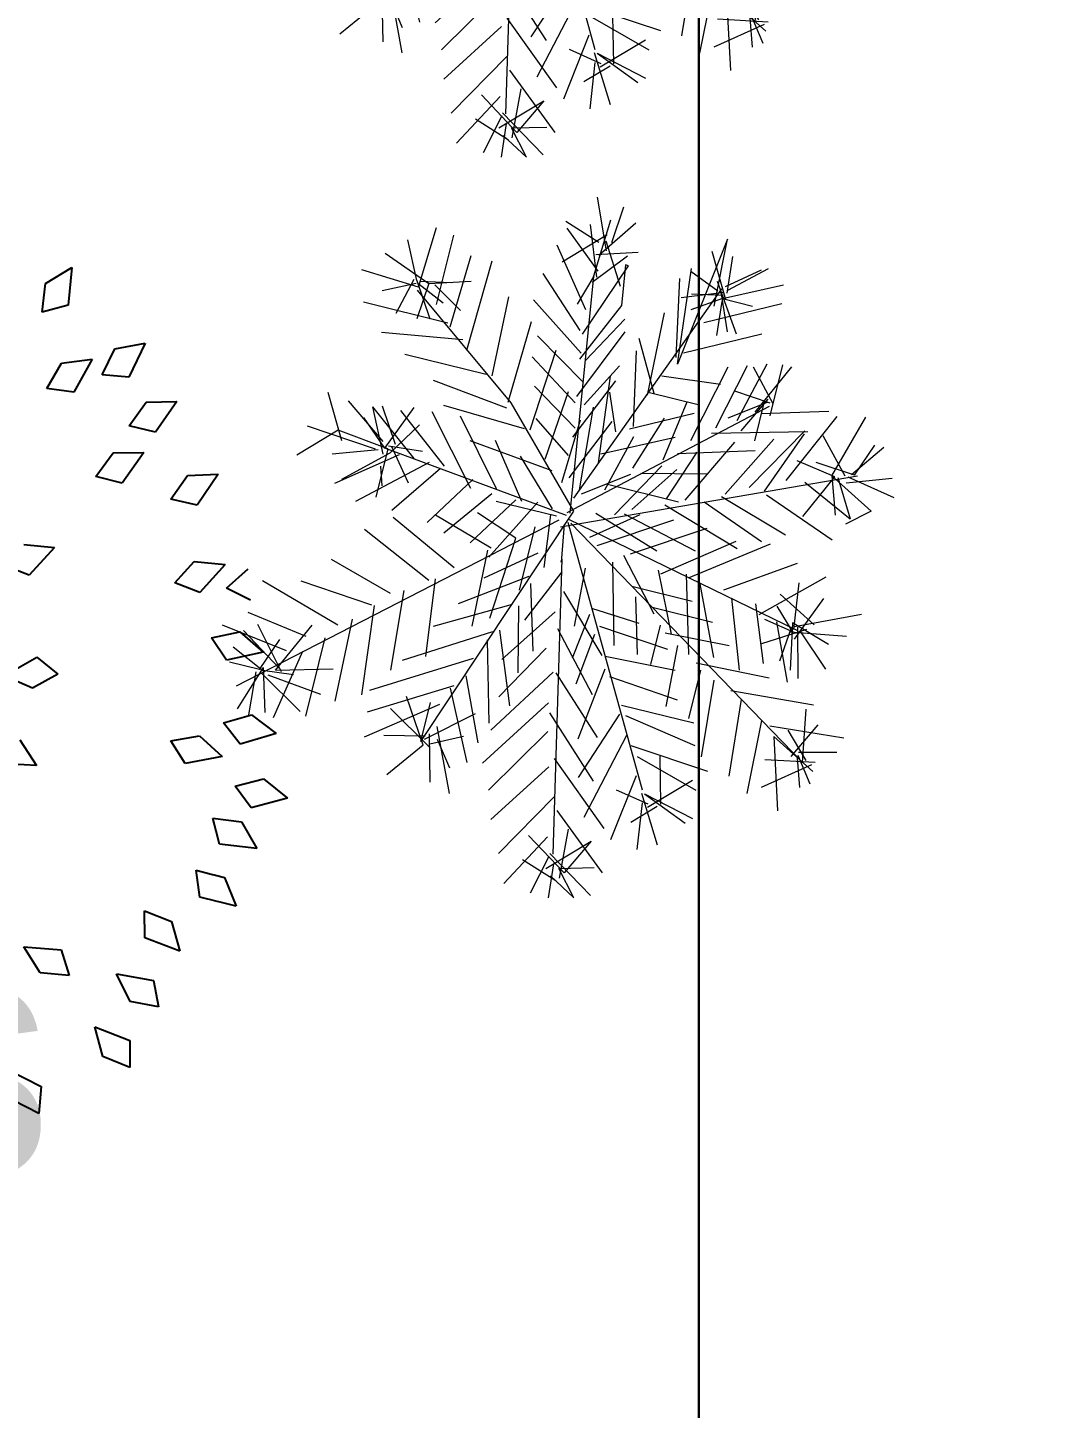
# Model space of a CAD drawing. Header units: millimetres. Extents: x -176651 to 388869, y -469666 to 486614.
# Drawn here: x 247601 to 251731, y 98556 to 104157 of the extents above; entities that cross this region are included whole.
import ezdxf

# ---------------------------------------------------------------- set-up
doc = ezdxf.new("R2010")
doc.units = ezdxf.units.MM
doc.layers.add('A- FURNITURE', color=252, linetype='Continuous', lineweight=0)
doc.layers.add('L-TREEEES', color=8, linetype='Continuous', lineweight=25)
doc.layers.add('ad-Plot Areas-Sq.Mts', color=8, linetype='Continuous')
doc.layers.add('ad-Plot Boundary', color=8, linetype='Continuous')
doc.styles.add('MtX_Century_Gothic', font='GOTHIC.TTF')

# ---------------------------------------------------------------- blocks, each defined once
blk = doc.blocks.new('A$Cbbea0351')
at = {"layer": 'ad-Plot Areas-Sq.Mts', "linetype": 'Continuous', "insert": (-124557.7, -366769.1), "char_height": 1000, "width": 9668.736, "attachment_point": 5, "style": 'MtX_Century_Gothic', "bg_fill": 2}
blk.add_mtext('1011.71 Sq.Mts', dxfattribs=at)
blk = doc.blocks.new('zw$E7CA')
at = {"layer": 'ad-Plot Boundary'}
blk.add_lwpolyline([(0, 0), (33680, 0), (33680, 30050), (0, 30050)], close=True, dxfattribs=at)
blk = doc.blocks.new('zw$A88E')
at = {"layer": 'ad-Plot Boundary', "ltscale": 5}
for p in [(-150934.5, -389358.9), (-117254.5, -389358.9)]:
    blk.add_blockref('zw$E7CA', p, dxfattribs=at)
blk = doc.blocks.new('etgetg')
at = {"color": 4, "transparency": 33554546}
for p, q in [((260795.8635, 1945748.8627, 129.9135), (260796.0026, 1945748.6987, 129.9135)), ((260795.9574, 1945748.6951, 129.9135), (260796.0909, 1945748.9088, 129.9135)), ((260795.9586, 1945748.7232, 129.9135), (260795.9662, 1945748.8919, 129.9135)), ((260796.0098, 1945748.6082, 129.9135), (260796.1507, 1945748.8611, 129.9135)), ((260795.9574, 1945748.6951, 129.9135), (260795.7546, 1945748.8225, 129.9135)), ((260796.7322, 1945748.6378, 129.9135), (260796.7533, 1945748.8566, 129.9135)), ((260796.039, 1945748.5055, 129.9135), (260796.197, 1945748.7632, 129.9135)), ((260796.6783, 1945748.567, 129.9135), (260796.6028, 1945748.7676, 129.9135)), ((260796.7115, 1945748.6782, 129.9135), (260796.6041, 1945748.7957, 129.9135)), ((260796.6489, 1945748.5402, 129.9135), (260796.7825, 1945748.7539, 129.9135)), ((260796.6661, 1945748.545, 129.9135), (260796.6981, 1945748.7577, 129.9135)), ((260796.7616, 1945748.6647, 129.9135), (260796.8461, 1945748.7905, 129.9135)), ((260796.0341, 1945748.5226, 129.9135), (260795.7263, 1945748.6942, 129.9135)), ((260795.9525, 1945748.7122, 129.9135), (260795.8119, 1945748.7185, 129.9135)), ((260795.9476, 1945748.7293, 129.9135), (260795.8411, 1945748.6158, 129.9135)), ((260796.0026, 1945748.6987, 129.9135), (260795.9181, 1945748.5729, 129.9135)), ((260795.9586, 1945748.7232, 129.9135), (260795.9682, 1945748.5594, 129.9135)), ((260795.9635, 1945748.7061, 129.9135), (260796.0379, 1945748.607, 129.9135)), ((260795.9696, 1945748.7171, 129.9135), (260796.0918, 1945748.6778, 129.9135)), ((260796.0026, 1945748.6987, 129.9135), (260796.17, 1945748.663, 129.9135)), ((260796.0792, 1945748.3967, 129.9135), (260796.2739, 1945748.7203, 129.9135)), ((260796.5441, 1945748.7139, 129.9135), (260796.5877, 1945748.4302, 129.9135)), ((260796.7518, 1945748.6989, 129.9135), (260796.5464, 1945748.6405, 129.9135)), ((260796.6979, 1945748.6281, 129.9135), (260796.8765, 1945748.7159, 129.9135)), ((260796.1974, 1945748.1435, 129.9135), (260795.9512, 1945748.6841, 129.9135)), ((260796.0246, 1945748.6864, 129.9135), (260796.0977, 1945748.5592, 129.9135)), ((260796.7396, 1945748.6769, 129.9135), (260796.7479, 1945748.485, 129.9135)), ((260796.5448, 1945748.3533, 129.9135), (260796.4608, 1945748.6162, 129.9135)), ((260796.6428, 1945748.5292, 129.9135), (260796.8091, 1945748.595, 129.9135)), ((260796.687, 1945748.6342, 129.9135), (260796.8544, 1945748.5986, 129.9135)), ((260796.0756, 1945748.4419, 129.9135), (260795.7653, 1945748.5572, 129.9135)), ((260796.1523, 1945748.2695, 129.9135), (260796.3006, 1945748.5614, 129.9135)), ((260796.3104, 1945747.6484, 129.9135), (260796.6551, 1945748.5512, 129.9135)), ((260796.5239, 1945748.2641, 129.9135), (260796.3947, 1945748.5234, 129.9135)), ((260796.5497, 1945748.3362, 129.9135), (260796.8017, 1945748.5558, 129.9135)), ((260796.6551, 1945748.5512, 129.9135), (260796.5608, 1945748.4596, 129.9135)), ((260796.7908, 1945748.562, 129.9135), (260796.7331, 1945748.4068, 129.9135)), ((260796.8017, 1945748.5558, 129.9135), (260796.7908, 1945748.562, 129.9135)), ((260797.2185, 1945748.5541, 129.9135), (260796.8892, 1945748.1182, 129.9135)), ((260797.0948, 1945748.3061, 129.9135), (260797.2185, 1945748.5541, 129.9135)), ((260797.1439, 1945748.5236, 129.9135), (260797.1461, 1945748.3207, 129.9135)), ((260796.8892, 1945748.1182, 129.9135), (260797.0461, 1945748.4773, 129.9135)), ((260797.1584, 1945748.3427, 129.9135), (260797.2209, 1945748.4807, 129.9135)), ((260795.8336, 1945748.4471, 129.9135), (260796.1304, 1945748.2817, 129.9135)), ((260796.1864, 1945748.1497, 129.9135), (260796.3628, 1945748.4403, 129.9135)), ((260796.9886, 1945748.4517, 129.9135), (260796.8904, 1945748.1463, 129.9135)), ((260797.1254, 1945748.3611, 129.9135), (260797.04, 1945748.4663, 129.9135)), ((260795.4947, 1945748.175, 129.9135), (260795.4925, 1945748.3779, 129.9135)), ((260796.341, 1945747.7033, 129.9135), (260797.1425, 1945748.3659, 129.9135)), ((260796.5017, 1945748.1468, 129.9135), (260796.3713, 1945748.378, 129.9135)), ((260796.7331, 1945748.4068, 129.9135), (260796.5117, 1945748.2421, 129.9135)), ((260797.1474, 1945748.3488, 129.9135), (260796.9738, 1945748.3735, 129.9135)), ((260797.1412, 1945748.3378, 129.9135), (260797.0191, 1945748.3771, 129.9135)), ((260797.1328, 1945748.4002, 129.9135), (260797.1508, 1945748.174, 129.9135)), ((260797.1596, 1945748.3708, 129.9135), (260797.3185, 1945748.3975, 129.9135)), ((260797.1645, 1945748.3537, 129.9135), (260797.3467, 1945748.3962, 129.9135)), ((260795.6559, 1945748.1284, 129.9135), (260795.5633, 1945748.324, 129.9135)), ((260796.1742, 1945748.1277, 129.9135), (260795.9177, 1945748.3138, 129.9135)), ((260796.2425, 1945748.0176, 129.9135), (260796.4298, 1945748.3021, 129.9135)), ((260796.4479, 1945748.076, 129.9135), (260796.3284, 1945748.301, 129.9135)), ((260796.7171, 1945748.3005, 129.9135), (260796.4601, 1945748.098, 129.9135)), ((260796.5336, 1945748.2299, 129.9135), (260796.7306, 1945748.3506, 129.9135)), ((260796.7387, 1945748.0291, 129.9135), (260796.8931, 1945748.3321, 129.9135)), ((260797.1351, 1945748.3268, 129.9135), (260796.9994, 1945748.316, 129.9135)), ((260797.129, 1945748.3159, 129.9135), (260797.0726, 1945748.1888, 129.9135)), ((260797.1364, 1945748.355, 129.9135), (260797.1178, 1945748.1924, 129.9135)), ((260797.1351, 1945748.3268, 129.9135), (260797.3881, 1945748.3155, 129.9135)), ((260797.1351, 1945748.3268, 129.9135), (260797.245, 1945748.2656, 129.9135)), ((260795.375, 1945748.2705, 129.9135), (260795.6156, 1945748.1076, 129.9135)), ((260795.6547, 1945748.1003, 129.9135), (260795.6047, 1945748.2433, 129.9135)), ((260795.6424, 1945748.0783, 129.9135), (260795.6512, 1945748.275, 129.9135)), ((260795.7585, 1945748.028, 129.9135), (260795.6512, 1945748.275, 129.9135)), ((260795.6999, 1945748.1039, 129.9135), (260795.6903, 1945748.2677, 129.9135)), ((260796.7668, 1945748.0279, 129.9135), (260796.7659, 1945748.2589, 129.9135)), ((260797.3623, 1945748.2434, 129.9135), (260797.036, 1945748.2524, 129.9135)), ((260795.491, 1945748.2202, 129.9135), (260795.3027, 1945748.1667, 129.9135)), ((260795.6657, 1945748.0941, 129.9135), (260795.491, 1945748.2202, 129.9135)), ((260795.6547, 1945748.1003, 129.9135), (260795.8125, 1945748.2284, 129.9135)), ((260795.7563, 1945748.2309, 129.9135), (260795.8684, 1945747.9667, 129.9135)), ((260795.9477, 1945747.8505, 129.9135), (260795.8785, 1945748.1916, 129.9135)), ((260795.9298, 1945748.2062, 129.9135), (260796.2205, 1945748.0298, 129.9135)), ((260796.7414, 1945748.2149, 129.9135), (260796.6493, 1945747.9205, 129.9135)), ((260795.6266, 1945748.1015, 129.9135), (260795.442, 1945748.1323, 129.9135)), ((260795.6705, 1945748.077, 129.9135), (260795.8149, 1945748.155, 129.9135)), ((260795.9835, 1945748.1475, 129.9135), (260796.0479, 1945747.8235, 129.9135)), ((260796.3275, 1945747.6532, 129.9135), (260796.1974, 1945748.1435, 129.9135)), ((260796.4209, 1945747.9758, 129.9135), (260796.3062, 1945748.1837, 129.9135)), ((260796.4756, 1945747.8156, 129.9135), (260796.6142, 1945748.1418, 129.9135)), ((260796.4809, 1945748.0576, 129.9135), (260796.6607, 1945748.1735, 129.9135)), ((260796.9247, 1945748.156, 129.9135), (260797.251, 1945748.147, 129.9135)), ((260795.4541, 1945748.0247, 129.9135), (260795.6705, 1945748.077, 129.9135)), ((260795.6657, 1945748.0941, 129.9135), (260795.5676, 1945747.9183, 129.9135)), ((260796.2933, 1945747.6435, 129.9135), (260795.6547, 1945748.1003, 129.9135)), ((260795.6718, 1945748.1051, 129.9135), (260795.7988, 1945748.0487, 129.9135)), ((260795.6828, 1945748.099, 129.9135), (260795.7095, 1945747.9401, 129.9135)), ((260796.2704, 1945747.8868, 129.9135), (260796.4333, 1945748.1273, 129.9135)), ((260796.4025, 1945747.9428, 129.9135), (260796.63, 1945748.1185, 129.9135)), ((260796.576, 1945747.9181, 129.9135), (260796.5946, 1945748.0807, 129.9135)), ((260797.0357, 1945747.9933, 129.9135), (260796.8146, 1945748.0877, 129.9135)), ((260795.7035, 1945748.0586, 129.9135), (260795.4199, 1945748.015, 129.9135)), ((260795.6179, 1945748.0343, 129.9135), (260795.6031, 1945747.9561, 129.9135)), ((260795.9956, 1945748.0399, 129.9135), (260796.285, 1945747.8354, 129.9135)), ((260796.3657, 1945747.8769, 129.9135), (260796.278, 1945748.0554, 129.9135)), ((260796.5138, 1945748.0392, 129.9135), (260796.3704, 1945747.7302, 129.9135)), ((260796.7448, 1945748.0401, 129.9135), (260796.9317, 1945747.936, 129.9135)), ((260797.0834, 1945748.0531, 129.9135), (260796.8582, 1945747.8041, 129.9135)), ((260796.9719, 1945747.8272, 129.9135), (260797.1616, 1945748.0384, 129.9135)), ((260797.0623, 1945747.8344, 129.9135), (260797.2398, 1945748.0236, 129.9135)), ((260797.2213, 1945747.8611, 129.9135), (260797.1836, 1945748.0261, 129.9135)), ((260795.8134, 1945747.9974, 129.9135), (260795.4833, 1945747.922, 129.9135)), ((260796.1345, 1945747.7464, 129.9135), (260796.0958, 1945748.0129, 129.9135)), ((260796.3106, 1945747.7779, 129.9135), (260796.4502, 1945748.0026, 129.9135)), ((260796.3448, 1945747.7877, 129.9135), (260796.5724, 1945747.9634, 129.9135)), ((260797.0357, 1945747.9933, 129.9135), (260797.0357, 1945747.9933, 129.9135)), ((260797.1418, 1945747.8477, 129.9135), (260797.3339, 1945747.9856, 129.9135)), ((260797.1968, 1945747.8171, 129.9135), (260797.3009, 1945748.004, 129.9135)), ((260795.8513, 1945747.9619, 129.9135), (260795.6152, 1945747.8485, 129.9135)), ((260796.1763, 1945747.9248, 129.9135), (260796.2445, 1945747.6851, 129.9135)), ((260796.7789, 1945747.9203, 129.9135), (260796.6027, 1945747.7592, 129.9135)), ((260796.6322, 1945747.9156, 129.9135), (260796.9023, 1945747.9091, 129.9135)), ((260796.7322, 1945747.759, 129.9135), (260796.8877, 1945747.9605, 129.9135)), ((260797.2103, 1945747.8672, 129.9135), (260797.0845, 1945747.9517, 129.9135)), ((260795.9661, 1945747.8835, 129.9135), (260795.741, 1945747.764, 129.9135)), ((260796.2994, 1945747.6545, 129.9135), (260797.2042, 1945747.8562, 129.9135)), ((260796.4706, 1945747.7032, 129.9135), (260796.642, 1945747.8814, 129.9135)), ((260797.1993, 1945747.8733, 129.9135), (260797.0294, 1945747.8528, 129.9135)), ((260797.2054, 1945747.8843, 129.9135), (260797.066, 1945747.7891, 129.9135)), ((260797.1883, 1945747.8794, 129.9135), (260797.1087, 1945747.7365, 129.9135)), ((260795.6857, 1945747.5355, 129.9135), (260795.4893, 1945747.8035, 129.9135)), ((260795.7994, 1945747.5586, 129.9135), (260795.614, 1945747.8204, 129.9135)), ((260796.0246, 1945747.8076, 129.9135), (260795.7947, 1945747.7053, 129.9135)), ((260796.494, 1945747.8486, 129.9135), (260796.8032, 1945747.8347, 129.9135)), ((260796.9486, 1945747.8113, 129.9135), (260797.3274, 1945747.7155, 129.9135)), ((260797.1638, 1945747.8355, 129.9135), (260797.4314, 1945747.7728, 129.9135)), ((260795.9644, 1945747.5963, 129.9135), (260795.7814, 1945747.7847, 129.9135)), ((260796.1126, 1945747.7586, 129.9135), (260795.8875, 1945747.6392, 129.9135)), ((260796.072, 1945747.6084, 129.9135), (260795.9488, 1945747.7491, 129.9135)), ((260796.2542, 1945747.6509, 129.9135), (260796.0344, 1945747.7734, 129.9135)), ((260796.7027, 1945747.6026, 129.9135), (260796.8728, 1945747.7527, 129.9135)), ((260796.7748, 1945747.5769, 129.9135), (260797.0305, 1945747.7513, 129.9135)), ((260796.7946, 1945747.7675, 129.9135), (260797.1013, 1945747.6974, 129.9135)), ((260797.1903, 1945747.547, 129.9135), (260797.4582, 1945747.7434, 129.9135)), ((260795.2822, 1945747.4578, 129.9135), (260795.0345, 1945747.7112, 129.9135)), ((260795.5219, 1945747.526, 129.9135), (260795.3278, 1945747.7206, 129.9135)), ((260796.1956, 1945747.7267, 129.9135), (260795.9461, 1945747.5633, 129.9135)), ((260796.3753, 1945747.7131, 129.9135), (260796.5904, 1945747.7372, 129.9135)), ((260796.4827, 1945747.5956, 129.9135), (260796.72, 1945747.737, 129.9135)), ((260796.4829, 1945747.7251, 129.9135), (260796.7467, 1945747.5781, 129.9135)), ((260796.556, 1945747.5979, 129.9135), (260796.7749, 1945747.7064, 129.9135)), ((260796.6295, 1945747.7298, 129.9135), (260796.891, 1945747.6562, 129.9135)), ((260796.9373, 1945747.5583, 129.9135), (260797.1869, 1945747.7218, 129.9135)), ((260797.0388, 1945747.5594, 129.9135), (260797.3164, 1945747.7216, 129.9135)), ((260797.3103, 1945747.7106, 129.9135), (260797.0937, 1945747.5288, 129.9135)), ((260797.3748, 1945747.5162, 129.9135), (260797.5694, 1945747.7103, 129.9135)), ((260797.3824, 1945747.6848, 129.9135), (260797.4249, 1945747.5027, 129.9135)), ((260796.2591, 1945747.6338, 129.9135), (260794.8201, 1945747.3265, 129.9135)), ((260795.1848, 1945747.6706, 129.9135), (260795.4363, 1945747.5016, 129.9135)), ((260795.4832, 1945746.9137, 129.9135), (260796.3275, 1945747.6532, 129.9135)), ((260796.1576, 1945747.6327, 129.9135), (260796.029, 1945747.4018, 129.9135)), ((260796.2322, 1945747.6631, 129.9135), (260796.1501, 1945747.464, 129.9135)), ((260795.0548, 1945747.4117, 129.9135), (260794.8314, 1945747.5794, 129.9135)), ((260795.1466, 1945747.447, 129.9135), (260794.9451, 1945747.6025, 129.9135)), ((260795.9473, 1945747.5914, 129.9135), (260795.8052, 1945747.3105, 129.9135)), ((260795.8846, 1945747.3238, 129.9135), (260796.072, 1945747.6084, 129.9135)), ((260796.2749, 1945747.6105, 129.9135), (260796.2234, 1945747.4664, 129.9135)), ((260796.2578, 1945747.6057, 129.9135), (260797.475, 1945747.4892, 129.9135)), ((260796.292, 1945747.6154, 129.9135), (260796.2979, 1945746.4885, 129.9135)), ((260796.2982, 1945747.6264, 129.9135), (260797.0734, 1945746.9494, 129.9135)), ((260796.9541, 1945746.4253, 129.9135), (260796.303, 1945747.6093, 129.9135)), ((260796.4106, 1945747.6213, 129.9135), (260796.6096, 1945747.4096, 129.9135)), ((260796.5218, 1945747.5882, 129.9135), (260796.7598, 1945747.3691, 129.9135)), ((260796.6904, 1945747.5806, 129.9135), (260796.9272, 1945747.3334, 129.9135)), ((260797.3858, 1945747.51, 129.9135), (260797.2552, 1945747.6117, 129.9135)), ((260797.464, 1945747.4953, 129.9135), (260797.3272, 1945747.5859, 129.9135)), ((260797.453, 1945747.5014, 129.9135), (260797.6083, 1945747.5733, 129.9135)), ((260797.464, 1945747.4953, 129.9135), (260797.5754, 1945747.5917, 129.9135)), ((260795.0071, 1945747.3519, 129.9135), (260794.9083, 1945747.5366, 129.9135)), ((260795.012, 1945747.3348, 129.9135), (260794.9707, 1945747.545, 129.9135)), ((260795.5781, 1945747.5234, 129.9135), (260795.4408, 1945747.2254, 129.9135)), ((260795.5936, 1945747.2411, 129.9135), (260795.7138, 1945747.5343, 129.9135)), ((260796.1416, 1945747.5264, 129.9135), (260795.9032, 1945747.4864, 129.9135)), ((260796.3616, 1945747.5334, 129.9135), (260796.5829, 1945747.5686, 129.9135)), ((260796.8469, 1945747.5511, 129.9135), (260797.0287, 1945747.3345, 129.9135)), ((260796.9202, 1945747.5534, 129.9135), (260797.1301, 1945747.3356, 129.9135)), ((260797.2624, 1945747.5212, 129.9135), (260797.4002, 1945747.3291, 129.9135)), ((260797.3748, 1945747.5162, 129.9135), (260797.3453, 1945747.3598, 129.9135)), ((260797.3748, 1945747.5162, 129.9135), (260797.4907, 1945747.3363, 129.9135)), ((260794.9399, 1945747.3605, 129.9135), (260794.8496, 1945747.4829, 129.9135)), ((260794.9289, 1945747.3666, 129.9135), (260795.0403, 1945747.4631, 129.9135)), ((260794.99, 1945747.347, 129.9135), (260795.1821, 1945747.4849, 129.9135)), ((260795.3446, 1945747.4663, 129.9135), (260795.1902, 1945747.1634, 129.9135)), ((260795.3026, 1945747.1584, 129.9135), (260795.4473, 1945747.4955, 129.9135)), ((260796.2295, 1945747.4774, 129.9135), (260795.8797, 1945746.3326, 129.9135)), ((260796.2234, 1945747.4664, 129.9135), (260796.2295, 1945747.4774, 129.9135)), ((260796.3823, 1945747.493, 129.9135), (260796.7099, 1945747.5122, 129.9135)), ((260797.0986, 1945747.5117, 129.9135), (260797.3073, 1945747.2657, 129.9135)), ((260797.217, 1945747.388, 129.9135), (260797.3858, 1945747.51, 129.9135)), ((260797.3968, 1945747.5039, 129.9135), (260797.4002, 1945747.3291, 129.9135)), ((260797.4237, 1945747.4746, 129.9135), (260797.6082, 1945747.4438, 129.9135)), ((260797.4359, 1945747.4965, 129.9135), (260797.5934, 1945747.3655, 129.9135)), ((260794.9289, 1945747.3666, 129.9135), (260794.819, 1945747.4279, 129.9135)), ((260795.2186, 1945747.4213, 129.9135), (260795.0594, 1945747.1355, 129.9135)), ((260796.0816, 1945747.4446, 129.9135), (260795.776, 1945747.4132, 129.9135)), ((260796.0803, 1945747.4164, 129.9135), (260796.0176, 1945747.1489, 129.9135)), ((260796.216, 1945747.4273, 129.9135), (260796.0178, 1945747.2784, 129.9135)), ((260796.3113, 1945747.4174, 129.9135), (260796.2059, 1945747.2024, 129.9135)), ((260796.4238, 1945747.4123, 129.9135), (260796.3414, 1945747.0836, 129.9135)), ((260796.4751, 1945747.4269, 129.9135), (260796.531, 1945747.1653, 129.9135)), ((260796.5032, 1945747.4257, 129.9135), (260796.8308, 1945747.4448, 129.9135)), ((260794.946, 1945747.3715, 129.9135), (260794.7992, 1945747.2373, 129.9135)), ((260794.9118, 1945747.3618, 129.9135), (260794.837, 1945747.2018, 129.9135)), ((260794.946, 1945747.3715, 129.9135), (260794.9042, 1945747.1931, 129.9135)), ((260795.1159, 1945747.3921, 129.9135), (260794.9311, 1945747.1637, 129.9135)), ((260794.9338, 1945747.3495, 129.9135), (260795.0435, 1945747.1587, 129.9135)), ((260795.0559, 1945747.3102, 129.9135), (260794.9399, 1945747.3605, 129.9135)), ((260794.99, 1945747.347, 129.9135), (260795.2185, 1945747.2917, 129.9135)), ((260795.9873, 1945747.353, 129.9135), (260795.6549, 1945747.351, 129.9135)), ((260796.2012, 1945747.3491, 129.9135), (260796.284, 1945747.0581, 129.9135)), ((260796.9285, 1945747.3615, 129.9135), (260796.5996, 1945747.3143, 129.9135)), ((260794.9557, 1945747.3373, 129.9135), (260795.1414, 1945747.205, 129.9135)), ((260796.0093, 1945747.3408, 129.9135), (260795.9357, 1945747.0793, 129.9135)), ((260796.475, 1945747.2974, 129.9135), (260796.6948, 1945747.1748, 129.9135)), ((260796.5948, 1945747.3314, 129.9135), (260796.5773, 1945747.0674, 129.9135)), ((260796.7047, 1945747.2702, 129.9135), (260797.0617, 1945747.3161, 129.9135)), ((260797.4907, 1945747.3363, 129.9135), (260797.377, 1945747.3133, 129.9135)), ((260795.4983, 1945747.251, 129.9135), (260795.8821, 1945747.2676, 129.9135)), ((260795.7704, 1945746.9121, 129.9135), (260795.8528, 1945747.2407, 129.9135)), ((260795.9102, 1945747.2663, 129.9135), (260795.8683, 1945746.9584, 129.9135)), ((260796.1474, 1945747.2782, 129.9135), (260795.8881, 1945747.149, 129.9135)), ((260796.2928, 1945747.2548, 129.9135), (260796.4625, 1945747.1458, 129.9135)), ((260796.4233, 1945747.0236, 129.9135), (260796.4786, 1945747.2521, 129.9135)), ((260796.6998, 1945747.2873, 129.9135), (260796.6236, 1945746.9696, 129.9135)), ((260795.7769, 1945747.1822, 129.9135), (260795.3369, 1945747.1681, 129.9135)), ((260796.1387, 1945747.211, 129.9135), (260796.2043, 1945746.9152, 129.9135)), ((260796.1667, 1945747.0802, 129.9135), (260796.2805, 1945747.2328, 129.9135)), ((260796.5323, 1945747.1934, 129.9135), (260796.7521, 1945747.0709, 129.9135)), ((260796.7425, 1945747.2347, 129.9135), (260796.7177, 1945746.9316, 129.9135)), ((260796.8305, 1945747.1857, 129.9135), (260797.1471, 1945747.2109, 129.9135)), ((260796.0739, 1945747.1463, 129.9135), (260795.8366, 1945747.0049, 129.9135)), ((260796.2768, 1945747.1485, 129.9135), (260796.1506, 1945746.9739, 129.9135)), ((260796.3061, 1945747.1754, 129.9135), (260796.5467, 1945747.0125, 129.9135)), ((260796.8512, 1945747.1453, 129.9135), (260796.8044, 1945746.8545, 129.9135)), ((260796.9427, 1945747.0511, 129.9135), (260797.2447, 1945747.1277, 129.9135)), ((260797.0624, 1945746.9556, 129.9135), (260797.1323, 1945747.1327, 129.9135)), ((260795.6717, 1945747.0968, 129.9135), (260795.305, 1945747.085, 129.9135)), ((260795.51, 1945746.8843, 129.9135), (260795.4003, 1945747.0751, 129.9135)), ((260795.4881, 1945746.8966, 129.9135), (260795.4749, 1945747.1056, 129.9135)), ((260795.6546, 1945747.0919, 129.9135), (260795.6407, 1945746.7827, 129.9135)), ((260795.7291, 1945747.1224, 129.9135), (260795.7056, 1945746.8474, 129.9135)), ((260796.466, 1945746.971, 129.9135), (260796.5456, 1945747.1139, 129.9135)), ((260796.5553, 1945747.0797, 129.9135), (260796.7923, 1945746.962, 129.9135)), ((260796.9391, 1945747.0963, 129.9135), (260796.9058, 1945746.8556, 129.9135)), ((260797.1467, 1945746.9518, 129.9135), (260797.0467, 1945747.1084, 129.9135)), ((260795.5958, 1945747.0382, 129.9135), (260795.267, 1945746.991, 129.9135)), ((260795.4832, 1945746.9137, 129.9135), (260795.5628, 1945747.0566, 129.9135)), ((260796.0749, 1945747.0449, 129.9135), (260795.7692, 1945746.884, 129.9135)), ((260796.1797, 1945746.7416, 129.9135), (260796.0859, 1945747.0388, 129.9135)), ((260796.295, 1945747.0519, 129.9135), (260796.5539, 1945746.922, 129.9135)), ((260796.4804, 1945746.7901, 129.9135), (260796.5919, 1945747.0161, 129.9135)), ((260796.9586, 1945747.0278, 129.9135), (260797.0673, 1945746.9385, 129.9135)), ((260797.0563, 1945746.9446, 129.9135), (260797.0222, 1945747.0644, 129.9135)), ((260797.055, 1945746.9165, 129.9135), (260797.2129, 1945747.0446, 129.9135)), ((260795.5064, 1945746.9295, 129.9135), (260795.3452, 1945746.9762, 129.9135)), ((260795.5003, 1945746.9185, 129.9135), (260795.7277, 1945746.9647, 129.9135)), ((260795.5403, 1945746.6801, 129.9135), (260795.5639, 1945746.9551, 129.9135)), ((260796.1014, 1945746.7564, 129.9135), (260796.2814, 1945747.0018, 129.9135)), ((260796.2912, 1945746.9676, 129.9135), (260796.5317, 1945746.8047, 129.9135)), ((260797.0514, 1945746.9617, 129.9135), (260796.973, 1945746.8469, 129.9135)), ((260797.0026, 1945747.0033, 129.9135), (260796.9802, 1945746.7565, 129.9135)), ((260797.0637, 1945746.9837, 129.9135), (260797.0048, 1945746.8004, 129.9135)), ((260797.0795, 1945746.9604, 129.9135), (260797.0255, 1945746.7601, 129.9135)), ((260797.1821, 1945746.8601, 129.9135), (260797.0637, 1945746.9837, 129.9135)), ((260797.0685, 1945746.9666, 129.9135), (260797.3435, 1945746.943, 129.9135)), ((260795.5236, 1945746.9344, 129.9135), (260795.4756, 1945746.745, 129.9135)), ((260795.5504, 1945746.905, 129.9135), (260795.5674, 1945746.7803, 129.9135)), ((260796.0247, 1945746.9288, 129.9135), (260795.7018, 1945746.763, 129.9135)), ((260796.6444, 1945746.9292, 129.9135), (260796.9143, 1945746.7932, 129.9135)), ((260797.1125, 1945746.9421, 129.9135), (260796.9206, 1945746.9338, 129.9135)), ((260797.0453, 1945746.9507, 129.9135), (260797.2615, 1945746.8734, 129.9135)), ((260797.0844, 1945746.9433, 129.9135), (260797.144, 1945746.766, 129.9135)), ((260795.4881, 1945746.8966, 129.9135), (260795.3156, 1945746.8198, 129.9135)), ((260795.5162, 1945746.8953, 129.9135), (260795.6567, 1945746.889, 129.9135)), ((260796.0173, 1945746.8897, 129.9135), (260796.1159, 1945746.5755, 129.9135)), ((260796.3081, 1945746.8429, 129.9135), (260796.5719, 1945746.6959, 129.9135)), ((260796.6541, 1945746.895, 129.9135), (260796.5561, 1945746.7191, 129.9135)), ((260795.6967, 1945746.6506, 129.9135), (260795.9915, 1945746.8177, 129.9135)), ((260796.2897, 1945746.8099, 129.9135), (260796.0609, 1945746.6061, 129.9135)), ((260796.3117, 1945746.7977, 129.9135), (260796.551, 1945746.6067, 129.9135)), ((260796.5656, 1945746.5553, 129.9135), (260796.6968, 1945746.8424, 129.9135)), ((260796.7822, 1945746.7372, 129.9135), (260796.6511, 1945746.4501, 129.9135)), ((260796.7505, 1945746.7837, 129.9135), (260797.0595, 1945746.6402, 129.9135)), ((260795.9571, 1945746.6784, 129.9135), (260795.6746, 1945746.5333, 129.9135)), ((260795.9865, 1945746.7052, 129.9135), (260796.1071, 1945746.3787, 129.9135)), ((260796.0424, 1945746.4436, 129.9135), (260796.297, 1945746.7195, 129.9135)), ((260796.3006, 1945746.6742, 129.9135), (260796.5741, 1945746.493, 129.9135)), ((260796.5092, 1945746.4283, 129.9135), (260796.3152, 1945746.6229, 129.9135)), ((260796.8395, 1945746.6332, 129.9135), (260796.7035, 1945746.3633, 129.9135)), ((260796.9541, 1945746.4253, 129.9135), (260797.0253, 1945746.6305, 129.9135)), ((260796.3564, 1945746.4126, 129.9135), (260796.4044, 1945746.602, 129.9135)), ((260796.8664, 1945746.6038, 129.9135), (260797.1424, 1945746.4788, 129.9135)), ((260796.9713, 1945746.4301, 129.9135), (260796.9323, 1945746.5671, 129.9135)), ((260795.6683, 1945746.3927, 129.9135), (260795.946, 1945746.5549, 129.9135)), ((260796.2894, 1945746.5508, 129.9135), (260796.1217, 1945746.3274, 129.9135)), ((260796.3063, 1945746.4261, 129.9135), (260796.1977, 1945746.5155, 129.9135)), ((260796.87, 1945746.5586, 129.9135), (260796.806, 1945746.2629, 129.9135)), ((260796.87, 1945746.5586, 129.9135), (260796.9859, 1945746.3788, 129.9135)), ((260796.9163, 1945746.4608, 129.9135), (260797.0558, 1945746.5559, 129.9135)), ((260796.0543, 1945746.2065, 129.9135), (260795.9434, 1945746.4987, 129.9135)), ((260796.2917, 1945746.4775, 129.9135), (260796.2988, 1945746.2575, 129.9135)), ((260796.3002, 1945746.4151, 129.9135), (260796.5056, 1945746.4735, 129.9135)), ((260796.3027, 1945746.4714, 129.9135), (260796.4651, 1945746.3232, 129.9135)), ((260796.3027, 1945746.4714, 129.9135), (260796.4309, 1945746.3135, 129.9135)), ((260797.0042, 1945746.4118, 129.9135), (260796.81, 1945746.4768, 129.9135)), ((260796.9444, 1945746.4595, 129.9135), (260796.9614, 1945746.3348, 129.9135)), ((260796.9505, 1945746.4705, 129.9135), (260797.1008, 1945746.43, 129.9135)), ((260795.8773, 1945746.4059, 129.9135), (260795.6571, 1945746.2693, 129.9135)), ((260795.904, 1945746.247, 129.9135), (260795.8052, 1945746.4317, 129.9135)), ((260795.8807, 1945746.2311, 129.9135), (260795.9678, 1945746.4131, 129.9135)), ((260796.2844, 1945746.4384, 129.9135), (260796.2145, 1945746.2612, 129.9135)), ((260796.3393, 1945746.4077, 129.9135), (260796.2195, 1945746.3737, 129.9135)), ((260796.9871, 1945746.4069, 129.9135), (260796.7658, 1945746.3717, 129.9135)), ((260796.9383, 1945746.4485, 129.9135), (260796.9161, 1945746.3312, 129.9135)), ((260795.7562, 1945746.3437, 129.9135), (260795.8636, 1945746.2263, 129.9135)), ((260795.838, 1945746.2837, 129.9135), (260796.0435, 1945746.3421, 129.9135)), ((260795.8687, 1945746.3387, 129.9135), (260795.9833, 1945746.1308, 129.9135)), ((260796.0435, 1945746.3421, 129.9135), (260795.904, 1945746.247, 129.9135)), ((260795.8625, 1945746.3277, 129.9135), (260795.7499, 1945746.2032, 129.9135)), ((260795.8723, 1945746.2935, 129.9135), (260795.8159, 1945746.1664, 129.9135)), ((260795.8478, 1945746.2495, 129.9135), (260795.9161, 1945746.1394, 129.9135)), ((260795.8881, 1945746.2702, 129.9135), (260796.0274, 1945746.2358, 129.9135)), ((260795.9161, 1945746.1394, 129.9135), (260795.8881, 1945746.2702, 129.9135))]:
    blk.add_line(p, q, dxfattribs=at)
blk = doc.blocks.new('qerfefr')
at = {"layer": 'L-TREEEES', "color": 98, "ltscale": 1.622888}
for p, q in [((260797.912, 1945721.0187, 129.9135), (260798.0326, 1945721.0522, 129.9135)), ((260798.0326, 1945721.0522, 129.9135), (260797.978, 1945720.9099, 129.9135)), ((260797.8686, 1945720.9091, 129.9135), (260797.912, 1945721.0187, 129.9135)), ((260797.978, 1945720.9099, 129.9135), (260797.8686, 1945720.9091, 129.9135)), ((260797.8067, 1945720.6058, 129.9135), (260797.8899, 1945720.6892, 129.9135)), ((260797.8899, 1945720.6892, 129.9135), (260798.0139, 1945720.6721, 129.9135)), ((260798.0363, 1945720.6001, 129.9135), (260798.1147, 1945720.6882, 129.9135)), ((260798.1147, 1945720.6882, 129.9135), (260798.2395, 1945720.6782, 129.9135)), ((260798.0139, 1945720.6721, 129.9135), (260797.9073, 1945720.5631, 129.9135)), ((260798.2395, 1945720.6782, 129.9135), (260798.1393, 1945720.5633, 129.9135)), ((260797.9073, 1945720.5631, 129.9135), (260797.8067, 1945720.6058, 129.9135)), ((260798.1393, 1945720.5633, 129.9135), (260798.0363, 1945720.6001, 129.9135)), ((260798.0881, 1945720.3717, 129.9135), (260798.1795, 1945720.4462, 129.9135)), ((260798.1795, 1945720.4462, 129.9135), (260798.3011, 1945720.4166, 129.9135)), ((260798.3011, 1945720.4166, 129.9135), (260798.184, 1945720.319, 129.9135)), ((260798.184, 1945720.319, 129.9135), (260798.0881, 1945720.3717, 129.9135)), ((260797.9045, 1945720.2095, 129.9135), (260797.9968, 1945720.2829, 129.9135)), ((260797.9968, 1945720.2829, 129.9135), (260798.118, 1945720.2517, 129.9135)), ((260798.118, 1945720.2517, 129.9135), (260797.9996, 1945720.1556, 129.9135)), ((260797.9996, 1945720.1556, 129.9135), (260797.9045, 1945720.2095, 129.9135)), ((260798.1731, 1945720.0403, 129.9135), (260798.2635, 1945720.116, 129.9135)), ((260798.2635, 1945720.116, 129.9135), (260798.3855, 1945720.0879, 129.9135)), ((260798.3855, 1945720.0879, 129.9135), (260798.2696, 1945719.9888, 129.9135)), ((260797.5504, 1945720.02, 129.9135), (260797.6671, 1945719.9747, 129.9135)), ((260798.2696, 1945719.9888, 129.9135), (260798.1731, 1945720.0403, 129.9135)), ((260797.5383, 1945719.8932, 129.9135), (260797.4501, 1945719.9579, 129.9135)), ((260797.6671, 1945719.9747, 129.9135), (260797.5383, 1945719.8932, 129.9135)), ((260798.0994, 1945719.7085, 129.9135), (260798.199, 1945719.7717, 129.9135)), ((260798.199, 1945719.7717, 129.9135), (260798.3162, 1945719.7278, 129.9135)), ((260798.1883, 1945719.6448, 129.9135), (260798.0994, 1945719.7085, 129.9135)), ((260798.3162, 1945719.7278, 129.9135), (260798.1883, 1945719.6448, 129.9135)), ((260798.2964, 1945719.6327, 129.9135), (260798.402, 1945719.6851, 129.9135)), ((260798.3782, 1945719.5601, 129.9135), (260798.2964, 1945719.6327, 129.9135)), ((260798.185, 1945719.4549, 129.9135), (260798.3027, 1945719.4475, 129.9135)), ((260798.2195, 1945719.3511, 129.9135), (260798.185, 1945719.4549, 129.9135)), ((260798.3027, 1945719.4475, 129.9135), (260798.3717, 1945719.343, 129.9135)), ((260798.3717, 1945719.343, 129.9135), (260798.2195, 1945719.3511, 129.9135)), ((260797.9165, 1945719.0945, 129.9135), (260798.034, 1945719.0843, 129.9135)), ((260797.9484, 1945718.99, 129.9135), (260797.9165, 1945719.0945, 129.9135)), ((260798.034, 1945719.0843, 129.9135), (260798.1004, 1945718.9782, 129.9135)), ((260798.1418, 1945719.1092, 129.9135), (260798.2597, 1945719.1106, 129.9135)), ((260798.1839, 1945719.0083, 129.9135), (260798.1418, 1945719.1092, 129.9135)), ((260798.2597, 1945719.1106, 129.9135), (260798.3364, 1945719.0117, 129.9135)), ((260798.3364, 1945719.0117, 129.9135), (260798.1839, 1945719.0083, 129.9135)), ((260798.1004, 1945718.9782, 129.9135), (260797.9484, 1945718.99, 129.9135)), ((260798.1201, 1945718.8484, 129.9135), (260798.238, 1945718.8467, 129.9135)), ((260798.1596, 1945718.7465, 129.9135), (260798.1201, 1945718.8484, 129.9135)), ((260798.238, 1945718.8467, 129.9135), (260798.312, 1945718.7458, 129.9135)), ((260797.997, 1945718.6385, 129.9135), (260797.9982, 1945718.7478, 129.9135)), ((260797.9982, 1945718.7478, 129.9135), (260798.107, 1945718.7025, 129.9135)), ((260798.312, 1945718.7458, 129.9135), (260798.1596, 1945718.7465, 129.9135)), ((260798.107, 1945718.7025, 129.9135), (260798.1384, 1945718.5814, 129.9135)), ((260798.1384, 1945718.5814, 129.9135), (260797.997, 1945718.6385, 129.9135)), ((260797.8637, 1945718.4522, 129.9135), (260797.8784, 1945718.5606, 129.9135)), ((260797.8784, 1945718.5606, 129.9135), (260797.9808, 1945718.5022, 129.9135)), ((260797.9808, 1945718.5022, 129.9135), (260797.9969, 1945718.3781, 129.9135)), ((260797.1579, 1945718.3247, 129.9135), (260797.1221, 1945718.4446, 129.9135)), ((260797.1221, 1945718.4446, 129.9135), (260797.2655, 1945718.3928, 129.9135)), ((260797.6045, 1945718.351, 129.9135), (260797.6319, 1945718.4569, 129.9135)), ((260797.6319, 1945718.4569, 129.9135), (260797.7267, 1945718.3867, 129.9135)), ((260797.9969, 1945718.3781, 129.9135), (260797.8637, 1945718.4522, 129.9135)), ((260797.2655, 1945718.3928, 129.9135), (260797.2684, 1945718.2835, 129.9135)), ((260797.7267, 1945718.3867, 129.9135), (260797.7279, 1945718.2615, 129.9135)), ((260797.7279, 1945718.2615, 129.9135), (260797.6045, 1945718.351, 129.9135)), ((260797.2684, 1945718.2835, 129.9135), (260797.1579, 1945718.3247, 129.9135)), ((260797.4799, 1945718.1179, 129.9135), (260797.4559, 1945718.2408, 129.9135)), ((260797.4559, 1945718.2408, 129.9135), (260797.5935, 1945718.1752, 129.9135)), ((260797.5935, 1945718.1752, 129.9135), (260797.5858, 1945718.0662, 129.9135)), ((260797.5858, 1945718.0662, 129.9135), (260797.4799, 1945718.1179, 129.9135)), ((260797.3142, 1945717.9311, 129.9135), (260797.3148, 1945718.0563, 129.9135)), ((260797.3148, 1945718.0563, 129.9135), (260797.4369, 1945717.9651, 129.9135)), ((260796.9288, 1945717.9808, 129.9135), (260797.0418, 1945717.8785, 129.9135)), ((260797.4369, 1945717.9651, 129.9135), (260797.408, 1945717.8596, 129.9135)), ((260797.408, 1945717.8596, 129.9135), (260797.3142, 1945717.9311, 129.9135)), ((260797.003, 1945717.7762, 129.9135), (260796.9164, 1945717.8563, 129.9135)), ((260797.0418, 1945717.8785, 129.9135), (260797.003, 1945717.7762, 129.9135))]:
    blk.add_line(p, q, dxfattribs=at)
at = {"layer": 'L-TREEEES', "color": 96, "ltscale": 1.622888}
for p, q in [((260797.3336, 1945719.526, 129.9135), (260797.4812, 1945719.5641, 129.9135)), ((260797.4812, 1945719.5641, 129.9135), (260797.5452, 1945719.4755, 129.9135)), ((260797.4308, 1945719.4472, 129.9135), (260797.3336, 1945719.526, 129.9135)), ((260797.5452, 1945719.4755, 129.9135), (260797.4308, 1945719.4472, 129.9135)), ((260797.3263, 1945719.2594, 129.9135), (260797.3646, 1945719.1402, 129.9135)), ((260797.3646, 1945719.1402, 129.9135), (260797.2202, 1945719.1891, 129.9135))]:
    blk.add_line(p, q, dxfattribs=at)
blk = doc.blocks.new('EARGAERG')
at = {"color": 177, "true_color": 0x293189, "transparency": 33554546}
for p, q in [((260796.0427, 1945771.5604), (260796.1762, 1945771.7741)), ((260795.9488, 1945771.728), (260796.0879, 1945771.564)), ((260796.044, 1945771.5885), (260796.0515, 1945771.7572)), ((260796.0952, 1945771.4736), (260796.236, 1945771.7264)), ((260796.8175, 1945771.5032), (260796.8386, 1945771.7219)), ((260796.0427, 1945771.5604), (260795.84, 1945771.6878)), ((260796.7968, 1945771.5435), (260796.6894, 1945771.661)), ((260796.1244, 1945771.3709), (260796.2824, 1945771.6285)), ((260796.7637, 1945771.4323), (260796.6882, 1945771.6329)), ((260796.7343, 1945771.4055), (260796.8678, 1945771.6192)), ((260796.7514, 1945771.4104), (260796.7835, 1945771.623)), ((260796.8469, 1945771.53), (260796.9314, 1945771.6558)), ((260796.1195, 1945771.388), (260795.8117, 1945771.5595)), ((260796.0378, 1945771.5775), (260795.8973, 1945771.5838)), ((260796.033, 1945771.5947), (260795.9265, 1945771.4811)), ((260796.0879, 1945771.564), (260796.0034, 1945771.4382)), ((260796.2828, 1945771.0089), (260796.0366, 1945771.5494)), ((260796.044, 1945771.5885), (260796.0535, 1945771.4247)), ((260796.0488, 1945771.5714), (260796.1233, 1945771.4723)), ((260796.055, 1945771.5824), (260796.1771, 1945771.5431)), ((260796.0879, 1945771.564), (260796.2553, 1945771.5284)), ((260796.1099, 1945771.5518), (260796.1831, 1945771.4246)), ((260796.1645, 1945771.262), (260796.3593, 1945771.5857)), ((260796.6294, 1945771.5792), (260796.673, 1945771.2956)), ((260796.8372, 1945771.5643), (260796.6318, 1945771.5059)), ((260796.7833, 1945771.4934), (260796.9619, 1945771.5812)), ((260796.7723, 1945771.4996), (260796.9397, 1945771.4639)), ((260796.8249, 1945771.5423), (260796.8332, 1945771.3504)), ((260796.6302, 1945771.2186), (260796.5462, 1945771.4815)), ((260796.7282, 1945771.3945), (260796.8945, 1945771.4603)), ((260796.1609, 1945771.3073), (260795.8506, 1945771.4226)), ((260796.2377, 1945771.1348), (260796.386, 1945771.4267)), ((260796.3958, 1945770.5137), (260796.7404, 1945771.4165)), ((260796.6093, 1945771.1294), (260796.4801, 1945771.3887)), ((260796.635, 1945771.2015), (260796.8871, 1945771.4212)), ((260796.7404, 1945771.4165), (260796.6462, 1945771.3249)), ((260796.8761, 1945771.4273), (260796.8185, 1945771.2722)), ((260796.8871, 1945771.4212), (260796.8761, 1945771.4273)), ((260797.3039, 1945771.4194), (260796.9745, 1945770.9835)), ((260797.1801, 1945771.1715), (260797.3039, 1945771.4194)), ((260797.2293, 1945771.3889), (260797.2315, 1945771.1861)), ((260796.9745, 1945770.9835), (260797.1314, 1945771.3426)), ((260797.2107, 1945771.2264), (260797.1253, 1945771.3316)), ((260797.2437, 1945771.208), (260797.3062, 1945771.3461)), ((260795.9189, 1945771.3125), (260796.2157, 1945771.1471)), ((260796.2718, 1945771.015), (260796.4482, 1945771.3057)), ((260796.8185, 1945771.2722), (260796.597, 1945771.1074)), ((260797.074, 1945771.317), (260796.9758, 1945771.0116)), ((260795.58, 1945771.0404), (260795.5778, 1945771.2432)), ((260796.4264, 1945770.5687), (260797.2279, 1945771.2313)), ((260796.5871, 1945771.0121), (260796.4566, 1945771.2433)), ((260796.619, 1945771.0952), (260796.8159, 1945771.2159)), ((260797.2327, 1945771.2142), (260797.0592, 1945771.2388)), ((260797.2266, 1945771.2032), (260797.1044, 1945771.2424)), ((260797.2217, 1945771.2203), (260797.2032, 1945771.0578)), ((260797.2181, 1945771.2655), (260797.2362, 1945771.0394)), ((260797.245, 1945771.2361), (260797.4039, 1945771.2628)), ((260797.2498, 1945771.219), (260797.432, 1945771.2616)), ((260795.7413, 1945770.9937), (260795.6487, 1945771.1894)), ((260796.2595, 1945770.993), (260796.0031, 1945771.1791)), ((260796.3278, 1945770.8829), (260796.5152, 1945771.1674)), ((260796.5332, 1945770.9413), (260796.4138, 1945771.1664)), ((260796.8024, 1945771.1658), (260796.5455, 1945770.9633)), ((260796.8241, 1945770.8945), (260796.9785, 1945771.1974)), ((260797.2205, 1945771.1922), (260797.0848, 1945771.1814)), ((260797.2143, 1945771.1812), (260797.158, 1945771.0541)), ((260797.2205, 1945771.1922), (260797.4735, 1945771.1808)), ((260797.2205, 1945771.1922), (260797.3304, 1945771.1309)), ((260795.4604, 1945771.1358), (260795.7009, 1945770.973)), ((260795.74, 1945770.9656), (260795.6901, 1945771.1087)), ((260795.7278, 1945770.9436), (260795.7366, 1945771.1404)), ((260795.8438, 1945770.8933), (260795.7366, 1945771.1404)), ((260795.7853, 1945770.9692), (260795.7757, 1945771.133)), ((260796.8522, 1945770.8932), (260796.8513, 1945771.1242)), ((260797.4477, 1945771.1088), (260797.1214, 1945771.1178)), ((260795.5764, 1945771.0856), (260795.3881, 1945771.0321)), ((260795.751, 1945770.9595), (260795.5764, 1945771.0856)), ((260795.74, 1945770.9656), (260795.8979, 1945771.0937)), ((260795.8416, 1945771.0962), (260795.9537, 1945770.8321)), ((260796.033, 1945770.7159), (260795.9638, 1945771.057)), ((260796.0152, 1945771.0716), (260796.3058, 1945770.8952)), ((260796.5062, 1945770.8411), (260796.3916, 1945771.0491)), ((260796.8268, 1945771.0803), (260796.7347, 1945770.7858)), ((260795.7119, 1945770.9668), (260795.5274, 1945770.9976)), ((260795.7559, 1945770.9423), (260795.9002, 1945771.0204)), ((260796.0689, 1945771.0128), (260796.1332, 1945770.6888)), ((260796.4129, 1945770.5186), (260796.2828, 1945771.0089)), ((260796.3558, 1945770.7521), (260796.5186, 1945770.9927)), ((260796.561, 1945770.6809), (260796.6995, 1945771.0071)), ((260796.5662, 1945770.9229), (260796.746, 1945771.0388)), ((260797.01, 1945771.0213), (260797.3363, 1945771.0124)), ((260795.5395, 1945770.8901), (260795.7559, 1945770.9423)), ((260795.751, 1945770.9595), (260795.653, 1945770.7836)), ((260796.3787, 1945770.5088), (260795.74, 1945770.9656)), ((260795.7571, 1945770.9704), (260795.8842, 1945770.9141)), ((260795.7681, 1945770.9643), (260795.7948, 1945770.8054)), ((260796.4878, 1945770.8081), (260796.7154, 1945770.9838)), ((260796.6614, 1945770.7835), (260796.6799, 1945770.946)), ((260797.121, 1945770.8586), (260796.8999, 1945770.953)), ((260795.7889, 1945770.924), (260795.5052, 1945770.8803)), ((260795.7033, 1945770.8996), (260795.6885, 1945770.8214)), ((260796.081, 1945770.9052), (260796.3704, 1945770.7007)), ((260796.2199, 1945770.6117), (260796.1811, 1945770.8782)), ((260796.4511, 1945770.7422), (260796.3633, 1945770.9208)), ((260796.5992, 1945770.9046), (260796.4558, 1945770.5955)), ((260796.8302, 1945770.9055), (260797.0171, 1945770.8013)), ((260797.1688, 1945770.9185), (260796.9436, 1945770.6694)), ((260797.0573, 1945770.6925), (260797.247, 1945770.9037)), ((260797.1477, 1945770.6997), (260797.3252, 1945770.8889)), ((260797.3066, 1945770.7264), (260797.269, 1945770.8914)), ((260795.8988, 1945770.8627), (260795.5687, 1945770.7874)), ((260795.9366, 1945770.8272), (260795.7006, 1945770.7139)), ((260796.3959, 1945770.6433), (260796.5356, 1945770.868)), ((260796.4302, 1945770.653), (260796.6578, 1945770.8287)), ((260796.8176, 1945770.6244), (260796.9731, 1945770.8258)), ((260797.121, 1945770.8586), (260797.121, 1945770.8586)), ((260797.2272, 1945770.713), (260797.4192, 1945770.8509)), ((260797.2821, 1945770.6824), (260797.3863, 1945770.8693)), ((260796.2617, 1945770.7901), (260796.3298, 1945770.5505)), ((260796.8643, 1945770.7856), (260796.688, 1945770.6245)), ((260796.7176, 1945770.7809), (260796.9877, 1945770.7745)), ((260797.2956, 1945770.7325), (260797.1699, 1945770.817)), ((260796.0514, 1945770.7488), (260795.8264, 1945770.6293)), ((260796.3848, 1945770.5198), (260797.2895, 1945770.7215)), ((260796.556, 1945770.5685), (260796.7273, 1945770.7467)), ((260796.5794, 1945770.7139), (260796.8886, 1945770.7001)), ((260797.2847, 1945770.7386), (260797.1147, 1945770.7181)), ((260797.2908, 1945770.7496), (260797.1513, 1945770.6545)), ((260797.2737, 1945770.7448), (260797.194, 1945770.6019)), ((260795.7711, 1945770.4009), (260795.5746, 1945770.6688)), ((260795.8848, 1945770.4239), (260795.6993, 1945770.6857)), ((260796.0498, 1945770.4616), (260795.8667, 1945770.6501)), ((260796.11, 1945770.673), (260795.8801, 1945770.5706)), ((260797.034, 1945770.6766), (260797.4128, 1945770.5808)), ((260797.2492, 1945770.7008), (260797.5167, 1945770.6381)), ((260796.1979, 1945770.624), (260795.9729, 1945770.5045)), ((260796.1574, 1945770.4737), (260796.0341, 1945770.6144)), ((260796.3396, 1945770.5162), (260796.1197, 1945770.6387)), ((260796.4606, 1945770.5784), (260796.6758, 1945770.6026)), ((260796.568, 1945770.4609), (260796.8053, 1945770.6024)), ((260796.7149, 1945770.5952), (260796.9764, 1945770.5215)), ((260796.7881, 1945770.468), (260796.9581, 1945770.6181)), ((260796.8601, 1945770.4422), (260797.1158, 1945770.6166)), ((260796.8799, 1945770.6328), (260797.1866, 1945770.5628)), ((260797.2757, 1945770.4123), (260797.5436, 1945770.6087)), ((260795.3676, 1945770.3232), (260795.1198, 1945770.5765)), ((260795.6073, 1945770.3913), (260795.4132, 1945770.5859)), ((260796.281, 1945770.5921), (260796.0314, 1945770.4286)), ((260796.5682, 1945770.5905), (260796.832, 1945770.4435)), ((260796.6414, 1945770.4633), (260796.8603, 1945770.5718)), ((260797.0227, 1945770.4236), (260797.2722, 1945770.5871)), ((260797.1241, 1945770.4247), (260797.4018, 1945770.5869)), ((260797.3957, 1945770.5759), (260797.1791, 1945770.3941)), ((260797.4602, 1945770.3815), (260797.6548, 1945770.5756)), ((260797.4677, 1945770.5502), (260797.5103, 1945770.368)), ((260796.3444, 1945770.4991), (260794.9054, 1945770.1918)), ((260795.2701, 1945770.536), (260795.5217, 1945770.367)), ((260795.5686, 1945769.779), (260796.4129, 1945770.5186)), ((260796.243, 1945770.498), (260796.1143, 1945770.2672)), ((260796.3176, 1945770.5285), (260796.2354, 1945770.3294)), ((260796.3835, 1945770.4917), (260797.1588, 1945769.8148)), ((260796.496, 1945770.4867), (260796.6949, 1945770.275)), ((260795.1402, 1945770.277), (260794.9168, 1945770.4448)), ((260795.2319, 1945770.3124), (260795.0305, 1945770.4678)), ((260796.0327, 1945770.4567), (260795.8905, 1945770.1758)), ((260795.97, 1945770.1891), (260796.1574, 1945770.4737)), ((260796.3603, 1945770.4759), (260796.3088, 1945770.3317)), ((260796.3432, 1945770.471), (260797.5604, 1945770.3545)), ((260796.3774, 1945770.4807), (260796.3832, 1945769.3538)), ((260797.0395, 1945769.2906), (260796.3884, 1945770.4746)), ((260796.447, 1945770.3987), (260796.6682, 1945770.4339)), ((260796.6071, 1945770.4535), (260796.8452, 1945770.2344)), ((260796.7758, 1945770.446), (260797.0126, 1945770.1988)), ((260797.4712, 1945770.3754), (260797.3405, 1945770.477)), ((260797.5494, 1945770.3606), (260797.4126, 1945770.4512)), ((260797.5384, 1945770.3667), (260797.6937, 1945770.4386)), ((260797.5494, 1945770.3606), (260797.6607, 1945770.457)), ((260795.0925, 1945770.2172), (260794.9937, 1945770.4019)), ((260795.0973, 1945770.2001), (260795.0561, 1945770.4104)), ((260795.6635, 1945770.3888), (260795.5262, 1945770.0907)), ((260795.679, 1945770.1064), (260795.7992, 1945770.3996)), ((260796.2269, 1945770.3917), (260795.9886, 1945770.3517)), ((260796.4677, 1945770.3584), (260796.7953, 1945770.3775)), ((260796.9322, 1945770.4164), (260797.114, 1945770.1999)), ((260797.0056, 1945770.4188), (260797.2155, 1945770.2009)), ((260797.1839, 1945770.377), (260797.3926, 1945770.131)), ((260797.3023, 1945770.2534), (260797.4712, 1945770.3754)), ((260797.3477, 1945770.3865), (260797.4856, 1945770.1945)), ((260797.4602, 1945770.3815), (260797.4306, 1945770.2251)), ((260797.4602, 1945770.3815), (260797.5761, 1945770.2017)), ((260795.0252, 1945770.2258), (260794.935, 1945770.3482)), ((260795.0143, 1945770.232), (260795.1256, 1945770.3284)), ((260795.0753, 1945770.2123), (260795.2674, 1945770.3502)), ((260795.43, 1945770.3316), (260795.2755, 1945770.0287)), ((260795.388, 1945770.0237), (260795.5327, 1945770.3608)), ((260796.3149, 1945770.3427), (260795.965, 1945769.1979)), ((260796.3088, 1945770.3317), (260796.3149, 1945770.3427)), ((260797.4822, 1945770.3693), (260797.4856, 1945770.1945)), ((260797.509, 1945770.3399), (260797.6935, 1945770.3091)), ((260797.5213, 1945770.3619), (260797.6788, 1945770.2309)), ((260795.0143, 1945770.232), (260794.9043, 1945770.2932)), ((260795.304, 1945770.2866), (260795.1447, 1945770.0008)), ((260796.1669, 1945770.3099), (260795.8613, 1945770.2785)), ((260796.1657, 1945770.2818), (260796.103, 1945770.0142)), ((260796.3014, 1945770.2926), (260796.1032, 1945770.1437)), ((260796.3967, 1945770.2827), (260796.2913, 1945770.0677)), ((260796.5091, 1945770.2777), (260796.4268, 1945769.949)), ((260796.5605, 1945770.2923), (260796.6164, 1945770.0306)), ((260796.5886, 1945770.291), (260796.9162, 1945770.3101)), ((260795.0314, 1945770.2368), (260794.8845, 1945770.1026)), ((260794.9971, 1945770.2271), (260794.9224, 1945770.0671)), ((260795.0314, 1945770.2368), (260794.9896, 1945770.0584)), ((260795.2013, 1945770.2574), (260795.0164, 1945770.0291)), ((260795.0191, 1945770.2149), (260795.1289, 1945770.024)), ((260795.1413, 1945770.1756), (260795.0252, 1945770.2258)), ((260795.0411, 1945770.2026), (260795.2267, 1945770.0704)), ((260795.0753, 1945770.2123), (260795.3038, 1945770.157)), ((260796.0727, 1945770.2183), (260795.7403, 1945770.2163)), ((260796.0947, 1945770.2061), (260796.021, 1945769.9446)), ((260796.2866, 1945770.2144), (260796.3693, 1945769.9234)), ((260797.0139, 1945770.2269), (260796.685, 1945770.1796)), ((260796.5603, 1945770.1627), (260796.7802, 1945770.0402)), ((260796.6801, 1945770.1968), (260796.6627, 1945769.9328)), ((260796.7852, 1945770.1526), (260796.709, 1945769.8349)), ((260796.7901, 1945770.1355), (260797.147, 1945770.1815)), ((260797.5761, 1945770.2017), (260797.4624, 1945770.1786)), ((260795.5837, 1945770.1163), (260795.9675, 1945770.1329)), ((260795.8558, 1945769.7774), (260795.9381, 1945770.1061)), ((260795.9956, 1945770.1317), (260795.9536, 1945769.8237)), ((260796.2327, 1945770.1436), (260795.9734, 1945770.0144)), ((260796.252, 1945769.9455), (260796.3659, 1945770.0982)), ((260796.3781, 1945770.1202), (260796.5479, 1945770.0112)), ((260796.5086, 1945769.889), (260796.5639, 1945770.1175)), ((260796.8279, 1945770.1), (260796.8031, 1945769.7969)), ((260795.8623, 1945770.0475), (260795.4222, 1945770.0334)), ((260796.2241, 1945770.0764), (260796.2897, 1945769.7805)), ((260796.3915, 1945770.0407), (260796.632, 1945769.8778)), ((260796.6176, 1945770.0587), (260796.8375, 1945769.9362)), ((260796.9158, 1945770.051), (260797.2324, 1945770.0762)), ((260795.8145, 1945769.9877), (260795.7909, 1945769.7127)), ((260796.1592, 1945770.0117), (260795.9219, 1945769.8702)), ((260796.3621, 1945770.0138), (260796.236, 1945769.8392)), ((260796.5513, 1945769.8364), (260796.631, 1945769.9793)), ((260796.9366, 1945770.0106), (260796.8897, 1945769.7198)), ((260797.0281, 1945769.9164), (260797.3301, 1945769.993)), ((260797.1478, 1945769.8209), (260797.2177, 1945769.998)), ((260795.757, 1945769.9621), (260795.3903, 1945769.9504)), ((260795.5954, 1945769.7496), (260795.4857, 1945769.9405)), ((260795.5734, 1945769.7619), (260795.5603, 1945769.9709)), ((260795.5686, 1945769.779), (260795.6482, 1945769.9219)), ((260795.7399, 1945769.9572), (260795.7261, 1945769.648)), ((260796.6407, 1945769.945), (260796.8777, 1945769.8274)), ((260797.0245, 1945769.9616), (260796.9912, 1945769.7209)), ((260797.1416, 1945769.8099), (260797.1076, 1945769.9297)), ((260797.2321, 1945769.8171), (260797.1321, 1945769.9737)), ((260795.6812, 1945769.9035), (260795.3523, 1945769.8563)), ((260796.1603, 1945769.9102), (260795.8545, 1945769.7493)), ((260796.265, 1945769.607), (260796.1713, 1945769.9041)), ((260796.1868, 1945769.6217), (260796.3668, 1945769.8672)), ((260796.3803, 1945769.9173), (260796.6393, 1945769.7874)), ((260796.5658, 1945769.6555), (260796.6773, 1945769.8814)), ((260797.044, 1945769.8932), (260797.1526, 1945769.8038)), ((260797.0879, 1945769.8687), (260797.0656, 1945769.6218)), ((260797.1404, 1945769.7818), (260797.2982, 1945769.9099)), ((260795.5918, 1945769.7949), (260795.4305, 1945769.8415)), ((260795.5857, 1945769.7839), (260795.8131, 1945769.83)), ((260795.6257, 1945769.5455), (260795.6493, 1945769.8205)), ((260796.3765, 1945769.8329), (260796.6171, 1945769.6701)), ((260797.1368, 1945769.827), (260797.0584, 1945769.7122)), ((260797.149, 1945769.849), (260797.0901, 1945769.6658)), ((260797.1649, 1945769.8258), (260797.1108, 1945769.6254)), ((260797.1306, 1945769.816), (260797.3469, 1945769.7388)), ((260797.2674, 1945769.7254), (260797.149, 1945769.849)), ((260797.1539, 1945769.8319), (260797.4289, 1945769.8083)), ((260795.5734, 1945769.7619), (260795.401, 1945769.6851)), ((260795.6089, 1945769.7997), (260795.561, 1945769.6103)), ((260795.6015, 1945769.7606), (260795.7421, 1945769.7543)), ((260795.6358, 1945769.7704), (260795.6527, 1945769.6457)), ((260796.11, 1945769.7942), (260795.7871, 1945769.6284)), ((260796.1026, 1945769.7551), (260796.2012, 1945769.4408)), ((260796.7394, 1945769.7603), (260796.6414, 1945769.5845)), ((260796.7297, 1945769.7946), (260796.9997, 1945769.6585)), ((260797.1979, 1945769.8074), (260797.006, 1945769.7991)), ((260797.1697, 1945769.8087), (260797.2294, 1945769.6314)), ((260796.3935, 1945769.7082), (260796.6573, 1945769.5612)), ((260796.651, 1945769.4207), (260796.7822, 1945769.7077)), ((260795.7821, 1945769.5159), (260796.0769, 1945769.683)), ((260796.3751, 1945769.6753), (260796.1463, 1945769.4715)), ((260796.3971, 1945769.663), (260796.6364, 1945769.472)), ((260796.8359, 1945769.649), (260797.1449, 1945769.5056)), ((260796.8676, 1945769.6025), (260796.7364, 1945769.3154)), ((260796.0425, 1945769.5437), (260795.7599, 1945769.3986)), ((260796.0718, 1945769.5706), (260796.1924, 1945769.2441)), ((260796.1277, 1945769.3089), (260796.3823, 1945769.5848)), ((260796.3859, 1945769.5396), (260796.6595, 1945769.3583)), ((260796.5946, 1945769.2936), (260796.4005, 1945769.4882)), ((260796.9249, 1945769.4985), (260796.7889, 1945769.2286)), ((260797.0395, 1945769.2906), (260797.1107, 1945769.4958)), ((260795.7536, 1945769.2581), (260796.0313, 1945769.4203)), ((260796.4418, 1945769.2779), (260796.4897, 1945769.4673)), ((260796.9553, 1945769.4239), (260796.8914, 1945769.1282)), ((260796.9517, 1945769.4692), (260797.2278, 1945769.3441)), ((260796.9553, 1945769.4239), (260797.0712, 1945769.2441)), ((260797.0017, 1945769.3261), (260797.1411, 1945769.4212)), ((260797.0566, 1945769.2955), (260797.0177, 1945769.4324)), ((260796.1396, 1945769.0718), (260796.0288, 1945769.364)), ((260796.3748, 1945769.4161), (260796.207, 1945769.1927)), ((260796.3917, 1945769.2915), (260796.283, 1945769.3808)), ((260796.3771, 1945769.3428), (260796.3842, 1945769.1228)), ((260796.3856, 1945769.2805), (260796.591, 1945769.3389)), ((260796.3881, 1945769.3367), (260796.5505, 1945769.1886)), ((260796.3881, 1945769.3367), (260796.5162, 1945769.1788)), ((260797.0896, 1945769.2771), (260796.8953, 1945769.3421)), ((260797.0236, 1945769.3138), (260797.0015, 1945769.1965)), ((260797.0298, 1945769.3248), (260797.0467, 1945769.2001)), ((260797.0359, 1945769.3358), (260797.1862, 1945769.2953)), ((260795.9627, 1945769.2712), (260795.7425, 1945769.1346)), ((260795.9893, 1945769.1123), (260795.8906, 1945769.297)), ((260795.9661, 1945769.0965), (260796.0531, 1945769.2785)), ((260796.3697, 1945769.3037), (260796.2998, 1945769.1266)), ((260796.4247, 1945769.2731), (260796.3049, 1945769.239)), ((260797.0725, 1945769.2722), (260796.8512, 1945769.2371)), ((260795.8416, 1945769.2091), (260795.949, 1945769.0916)), ((260795.9234, 1945769.1491), (260796.1288, 1945769.2075)), ((260795.954, 1945769.204), (260796.0686, 1945768.9961)), ((260796.1288, 1945769.2075), (260795.9893, 1945769.1123)), ((260795.9479, 1945769.193), (260795.8353, 1945769.0685)), ((260795.9576, 1945769.1588), (260795.9012, 1945769.0318)), ((260795.9331, 1945769.1148), (260796.0014, 1945769.0047)), ((260795.9735, 1945769.1356), (260796.1128, 1945769.1012)), ((260796.0014, 1945769.0047), (260795.9735, 1945769.1356))]:
    blk.add_line(p, q, dxfattribs=at)
blk = doc.blocks.new('zw$1761')
at = {"color": 6, "xscale": 39.3712485404797, "yscale": 39.3712485404797, "zscale": 39.3712485404797, "rotation": 15.20137085992779}
for name, p in [('EARGAERG', (10181806.33, -76619934.83, -690.73)), ('qerfefr', (10181161.51, -76618151.54, 34059.73)), ('etgetg', (10181581.05, -76619183.48, -5810.67))]:
    blk.add_blockref(name, p, dxfattribs=at)

msp = doc.modelspace()

# ---------------------------------------------------------------- block references
at = {"ltscale": 5}
msp.add_blockref('A$Cbbea0351', (367576.8, 466613.8), dxfattribs=at)

# ---------------------------------------------------------------- next in the draw order: block references
at = {"layer": 'A- FURNITURE', "color": 6, "xscale": 25.39807961885639, "yscale": 25.39807961885639, "zscale": 25.39807961885639}
msp.add_blockref('zw$1761', (173126.7, 121263.1), dxfattribs=at)
at = {"layer": 'ad-Plot Boundary', "ltscale": 5}
msp.add_blockref('zw$A88E', (367576.8, 466613.8), dxfattribs=at)

doc.saveas('drawing.dxf')
